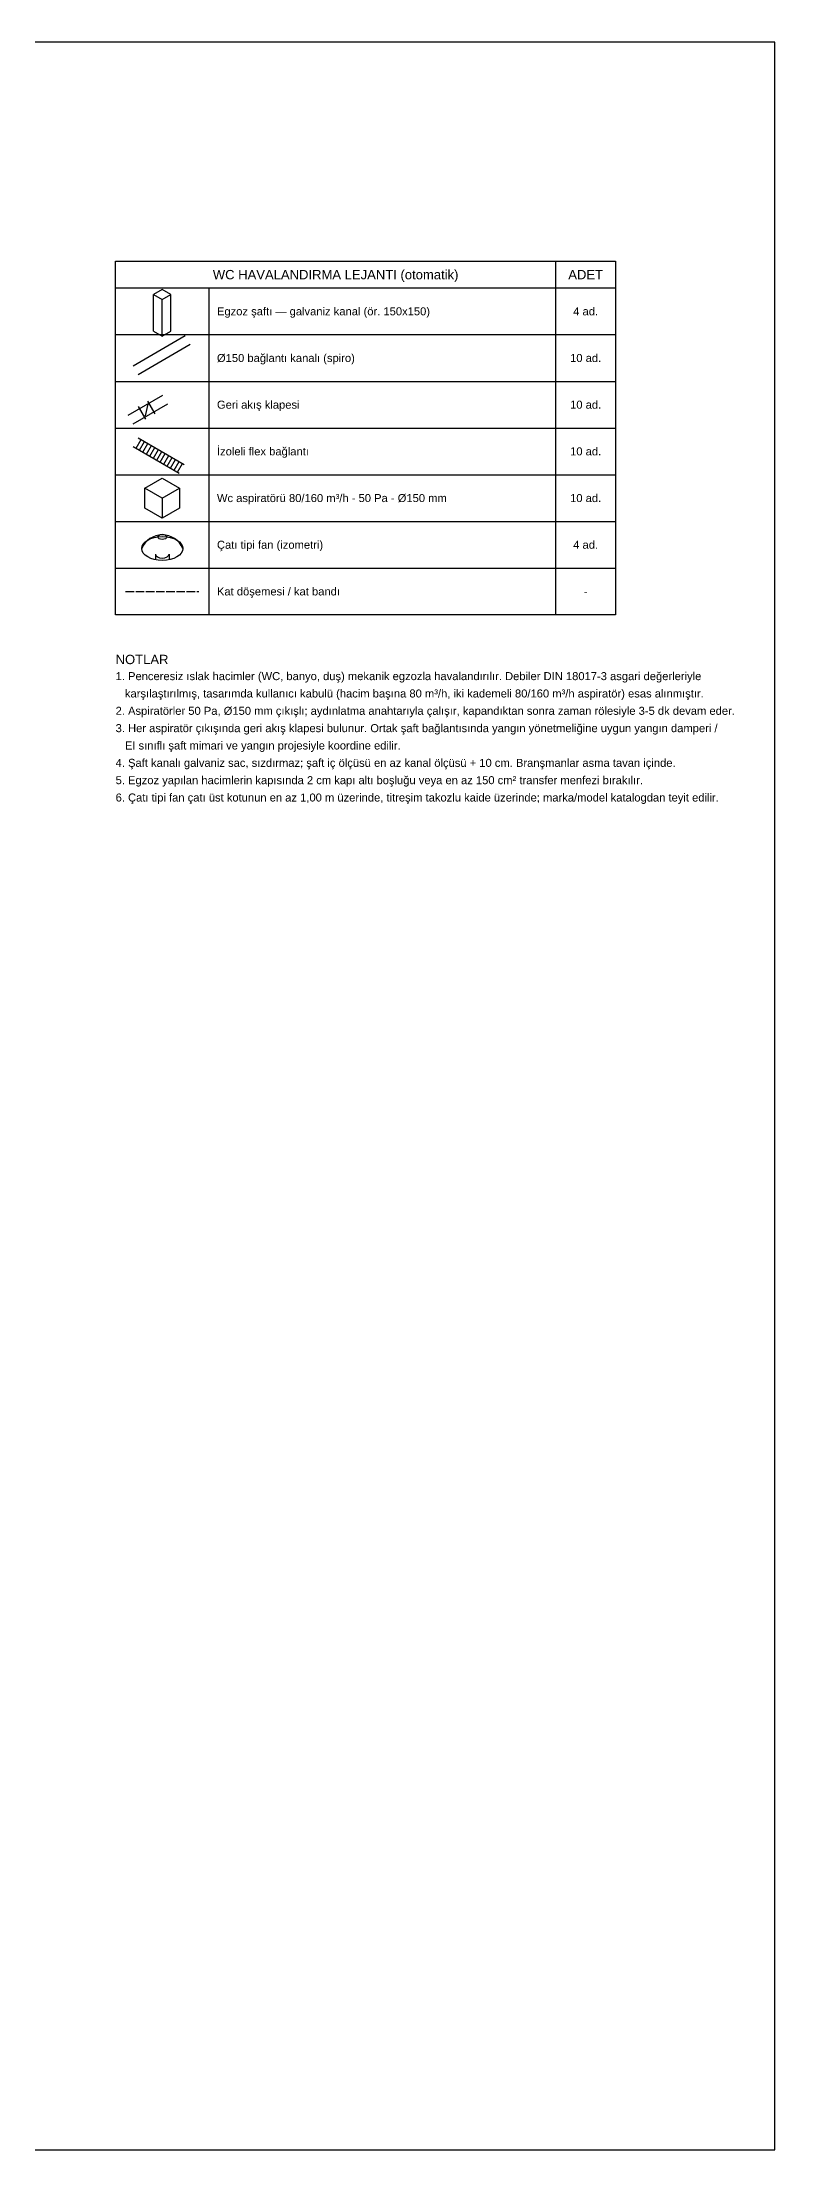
# Model space of a CAD drawing. Header units: centimetres. Extents: x -60 to 3229, y -1652 to 1509.
# Drawn here: x 2130 to 3229, y -1652 to 1509 of the extents above; entities that cross this region are included whole.
import ezdxf
from ezdxf.enums import TextEntityAlignment as Align

# ---------------------------------------------------------------- set-up
doc = ezdxf.new("R2010")
doc.units = ezdxf.units.CM
doc.header["$LTSCALE"] = 10
doc.linetypes.add('DASHED', pattern=[1.524, 1.27, -0.254])
for name, color, linetype in [('ROTAS-HESAP', 7, 'CONTINUOUS'), ('ROTAS-HESAP-YAZI', 7, 'CONTINUOUS'), ('ROTAS-PAFTA', 8, 'CONTINUOUS'), ('ROTAS-PAFTA-YAZI', 7, 'CONTINUOUS'), ('ROTAS-WC-HAV-CIHAZ', 4, 'CONTINUOUS'), ('ROTAS-WC-HAV-FLEX', 5, 'CONTINUOUS'), ('ROTAS-WC-HAV-KANAL', 5, 'CONTINUOUS'), ('ROTAS-WC-HAV-KAT', 8, 'DASHED')]:
    doc.layers.add(name, color=color, linetype=linetype)
doc.styles.add('ROTAS', font='arial.ttf')

msp = doc.modelspace()

# ---------------------------------------------------------------- linework, layer by layer
at = {"layer": 'ROTAS-HESAP'}
for p, q in [((2900, 1180), (2900, 650)), ((2240, 1140), (2990, 1140)), ((2380, 1140), (2380, 650)), ((2240, 1070), (2990, 1070)), ((2240, 1000), (2990, 1000)), ((2240, 930), (2990, 930)), ((2240, 860), (2990, 860)), ((2240, 790), (2990, 790)), ((2240, 720), (2990, 720))]:
    msp.add_line(p, q, dxfattribs=at)
msp.add_lwpolyline([(2240, 1180), (2990, 1180), (2990, 650), (2240, 650)], close=True, dxfattribs=at)
at = {"layer": 'ROTAS-PAFTA'}
msp.add_lwpolyline([(-60, -1651.6), (3228.8, -1651.6), (3228.8, 1508.6), (-60, 1508.6)], close=True, dxfattribs=at)
at = {"layer": 'ROTAS-WC-HAV-CIHAZ'}
for p, q in [((2310, 825), (2284, 840)), ((2310, 825), (2336, 840)), ((2310, 825), (2310, 795)), ((2299.7, 741), (2299.7, 732.6)), ((2320.3, 741), (2320.3, 732.6))]:
    msp.add_line(p, q, dxfattribs=at)
msp.add_lwpolyline([(2310, 795), (2284, 810), (2284, 840), (2310, 855), (2336, 840), (2336, 810)], close=True, dxfattribs=at)
msp.add_arc((2310, 736.3), 33.5, 23.0727, 156.9273, dxfattribs=at)
for centre, major_axis in [((2310, 749.4), (30.9, 0)), ((2310, 766.8), (6.61, 0))]:
    msp.add_ellipse(centre, major_axis=major_axis, ratio=0.57735, dxfattribs=at)
msp.add_ellipse((2310, 741), major_axis=(10.3, 0), ratio=0.57735, start_param=3.141593, end_param=6.283185, dxfattribs=at)
at = {"layer": 'ROTAS-WC-HAV-FLEX'}
for p, q in [((2266.2, 902.5), (2335.5, 862.5)), ((2270.6, 900), (2278.1, 913)), ((2273.8, 915.5), (2343, 875.5)), ((2275.8, 897), (2283.3, 910)), ((2281, 894), (2288.5, 907)), ((2286.2, 891), (2293.7, 904)), ((2291.4, 888), (2298.9, 901)), ((2296.6, 885), (2304.1, 898)), ((2301.8, 882), (2309.3, 895)), ((2307, 879), (2314.5, 892)), ((2312.1, 876), (2319.6, 889)), ((2317.3, 873), (2324.8, 886)), ((2322.5, 870), (2330, 883)), ((2327.7, 867), (2335.2, 880)), ((2332.9, 864), (2340.4, 877))]:
    msp.add_line(p, q, dxfattribs=at)
at = {"layer": 'ROTAS-WC-HAV-KANAL'}
for p, q in [((2297, 1075), (2297, 1130)), ((2310, 1067.5), (2310, 1122.5)), ((2323, 1075), (2323, 1130)), ((2258.9, 949.5), (2310.9, 979.5)), ((2266.4, 936.5), (2318.4, 966.5)), ((2285.5, 943.5), (2274.5, 962.5)), ((2285, 948.4), (2288.9, 965.6)), ((2299.4, 951.5), (2288.4, 970.5))]:
    msp.add_line(p, q, dxfattribs=at)
msp.add_lwpolyline([(2310, 1122.5), (2323, 1130), (2310, 1137.5), (2297, 1130)], close=True, dxfattribs=at)
for points in [[(2297, 1075), (2310, 1067.5), (2323, 1075)], [(2266.2, 1023.5), (2344.2, 1068.5)], [(2273.8, 1010.5), (2351.7, 1055.5)]]:
    msp.add_lwpolyline(points, dxfattribs=at)
at = {"layer": 'ROTAS-WC-HAV-KAT'}
msp.add_line((2255, 685), (2365, 685), dxfattribs=at)

# ---------------------------------------------------------------- texts
at = {"layer": 'ROTAS-HESAP-YAZI', "style": 'ROTAS'}
for s, height, p in [('WC HAVALANDIRMA LEJANTI (otomatik)', 14, (2570, 1160)), ('ADET', 14, (2945, 1160)), ('4 ad.', 12, (2945, 1105)), ('10 ad.', 12, (2945, 1035)), ('10 ad.', 12, (2945, 965)), ('10 ad.', 12, (2945, 895)), ('10 ad.', 12, (2945, 825)), ('4 ad.', 12, (2945, 755)), ('-', 12, (2945, 685))]:
    msp.add_text(s, height=height, dxfattribs=at).set_placement(p, align=Align.MIDDLE_CENTER)
for s, p in [('Egzoz şaftı — galvaniz kanal (ör. 150x150)', (2392, 1105)), ('Ø150 bağlantı kanalı (spiro)', (2392, 1035)), ('Geri akış klapesi', (2392, 965)), ('İzoleli flex bağlantı', (2392, 895)), ('Wc aspiratörü 80/160 m³/h - 50 Pa - Ø150 mm', (2392, 825)), ('Çatı tipi fan (izometri)', (2392, 755)), ('Kat döşemesi / kat bandı', (2392, 685))]:
    msp.add_text(s, height=12, dxfattribs=at).set_placement(p, align=Align.MIDDLE_LEFT)
at = {"layer": 'ROTAS-PAFTA-YAZI', "style": 'ROTAS'}
for s, height, p in [('NOTLAR', 14, (2240, 590)), ('1. Penceresiz ıslak hacimler (WC, banyo, duş) mekanik egzozla havalandırılır. Debiler DIN 18017-3 asgari değerleriyle', 12, (2240, 564)), ('   karşılaştırılmış, tasarımda kullanıcı kabulü (hacim başına 80 m³/h, iki kademeli 80/160 m³/h aspiratör) esas alınmıştır.', 12, (2240, 538)), ('2. Aspiratörler 50 Pa, Ø150 mm çıkışlı; aydınlatma anahtarıyla çalışır, kapandıktan sonra zaman rölesiyle 3-5 dk devam eder.', 12, (2240, 512)), ('3. Her aspiratör çıkışında geri akış klapesi bulunur. Ortak şaft bağlantısında yangın yönetmeliğine uygun yangın damperi /', 12, (2240, 486)), ('   EI sınıflı şaft mimari ve yangın projesiyle koordine edilir.', 12, (2240, 460)), ('4. Şaft kanalı galvaniz sac, sızdırmaz; şaft iç ölçüsü en az kanal ölçüsü + 10 cm. Branşmanlar asma tavan içinde.', 12, (2240, 434)), ('5. Egzoz yapılan hacimlerin kapısında 2 cm kapı altı boşluğu veya en az 150 cm² transfer menfezi bırakılır.', 12, (2240, 408)), ('6. Çatı tipi fan çatı üst kotunun en az 1,00 m üzerinde, titreşim takozlu kaide üzerinde; marka/model katalogdan teyit edilir.', 12, (2240, 382))]:
    msp.add_text(s, height=height, dxfattribs=at).set_placement(p, align=Align.TOP_LEFT)

doc.saveas('drawing.dxf')
